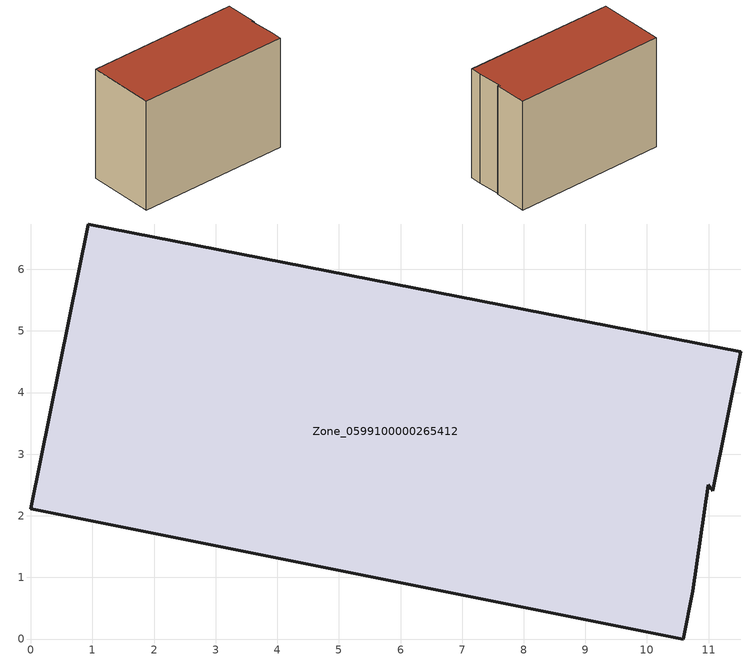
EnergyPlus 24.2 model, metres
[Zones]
Zone_0599100000265412
 floor ground (C_G): 0.93,6.74 11.52,4.66 11.07,2.4 11,2.51 10.75,0.78 10.59,0 0,2.11 z0
 wall outside (C_F): 11.52,4.66 0.93,6.74 0,2.11 10.59,0 10.75,0.78 11,2.51 11.07,2.4 11.52,4.66 z0:7.9
 roof outside (C_R): 10.75,0.78 11,2.51 11.07,2.4 11.52,4.66 0.93,6.74 0,2.11 10.59,0 z7.9
[BUILDING]
Pand.0599100000265412: North Axis=0; Terrain=City; Loads Convergence Tolerance Value=0.04; Temperature Convergence Tolerance Value=0.4; Solar Distribution=FullExterior; Maximum Number of Warmup Days=25; Minimum Number of Warmup Days=1
[Site:Location]
Rotterdam.The.Hague.AP_ZH_NLD Design_Conditions: Latitude=51.96; Longitude=4.45; Time Zone=1; Elevation=-4.5
[SITE:GROUNDTEMPERATURE:BUILDINGSURFACE]
18, 18, 18, 18, 18, 18, 18, 18, 18, 18, 18, 18
[MATERIAL] Thermal Absorptance=0.9; Solar Absorptance=0.7; Visible Absorptance=0.7
Name | Roughness | Thickness | Conductivity | Density | Specific Heat
G.TI.1946 | MediumSmooth | 0.15 | 1 | 540 | 1210
F.TI.1946 | Rough | 0.3 | 0.857143 | 1920 | 840
R.TI.1946 | MediumRough | 0.2 | 0.1 | 1500 | 1000
[CONSTRUCTION]
C_G: G.TI.1946
C_F: F.TI.1946
C_R: R.TI.1946
[ZONE]
Zone_0599100000265412: Type=1; Multiplier=1; Ceiling Height=Autocalculate; Volume=Autocalculate; Floor Area=autocalculate; Part of Total Floor Area=Yes
[ZONEINFILTRATION:DESIGNFLOWRATE]
Infil_Zone_0599100000265412: Zone or ZoneList or Space or SpaceList=Zone_0599100000265412; Schedule=AlwaysOn; Design Flow Rate Calculation Method=Flow/Area; Flow Rate per Floor Area=0.003; Constant Term Coefficient=1; Temperature Term Coefficient=0; Velocity Term Coefficient=0; Velocity Squared Term Coefficient=0
[HVACTEMPLATE:ZONE:IDEALLOADSAIRSYSTEM]
Zone_0599100000265412: Maximum Heating Supply Air Temperature=50; Minimum Cooling Supply Air Temperature=13; Maximum Heating Supply Air Humidity Ratio=0.0156; Minimum Cooling Supply Air Humidity Ratio=0.0077; Heating Limit=NoLimit; Cooling Limit=NoLimit; Dehumidification Control Type=ConstantSensibleHeatRatio; Cooling Sensible Heat Ratio=0.7; Dehumidification Setpoint=60; Humidification Control Type=None; Humidification Setpoint=30; Outdoor Air Method=None; Outdoor Air Flow Rate per Person=0.00944; Outdoor Air Flow Rate per Zone Floor Area=0; Outdoor Air Flow Rate per Zone=0; Demand Controlled Ventilation Type=None; Outdoor Air Economizer Type=NoEconomizer; Heat Recovery Type=None; Sensible Heat Recovery Effectiveness=0.7; Latent Heat Recovery Effectiveness=0.65
[ZONECONTROL:THERMOSTAT]
ThermostatControl_Zone_0599100000265412: Zone or ZoneList=Zone_0599100000265412; Control Type Schedule=DualSetpointControlType; Control 1=Thermostat_Zone_0599100000265412; Temperature Difference Between Cutout And Setpoint=0
[THERMOSTATSETPOINT:DUALSETPOINT]
Thermostat_Zone_0599100000265412: Heating Setpoint Temperature Schedule=HeatingSetpoint_Zone_0599100000265412; Cooling Setpoint Temperature Schedule=CoolingSetpoint_Zone_0599100000265412
[SCHEDULE:COMPACT]
HeatingSetpoint_Zone_0599100000265412: Through: 12/31, For: AllDays, Until: 24:00, 21
CoolingSetpoint_Zone_0599100000265412: Through: 12/31, For: AllDays, Until: 24:00, 24
DualSetpointControlType: Through: 12/31, For: AllDays, Until: 24:00, 4
AlwaysOn: Through: 12/31, For: AllDays, Until: 24:00, 1
